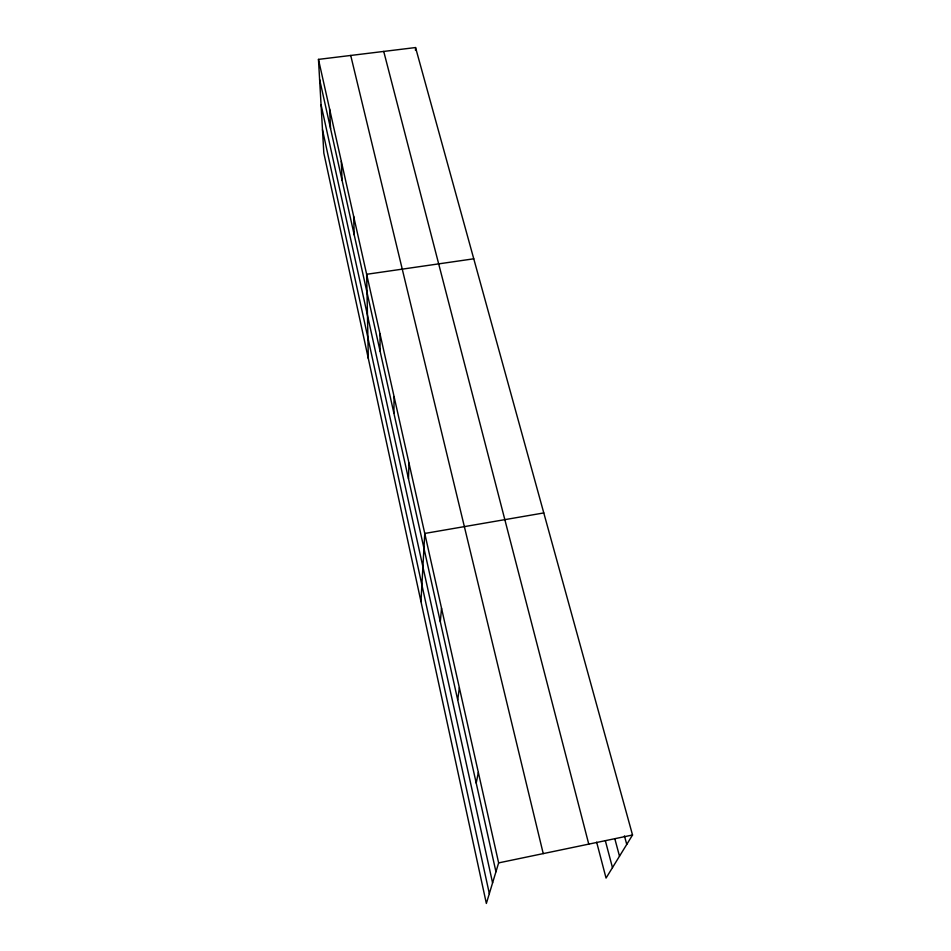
<?xml version="1.0" encoding="UTF-8"?>
<svg xmlns="http://www.w3.org/2000/svg" width="951" height="951" viewBox="0 0 951 951"><rect width="100%" height="100%" fill="white"/><g stroke="black" fill="none" stroke-linecap="round" stroke-linejoin="round"><path stroke-width="1.43" d="M393.904 413.209L394.071 396.579M415.48 50.403L415.551 47.55L318.466 59.39L323.815 153.016L486.353 903.45L498.633 862.89L318.466 59.39M408.502 478.793L408.966 463.03M420.972 601.591L424.764 533.452L543.794 512.934M440.313 621.776L441.526 608.212M457.716 699.936L459.357 687.716M476.213 783.089L478.341 772.426M415.551 47.55L632.534 835.014L606.049 878.07L596.657 842.182M498.633 862.89L632.534 835.014M473.764 258.803L366.646 274.292L368.322 358.491M624.438 835.893L626.757 844.417M614.893 839.02L619.505 856.197M605.323 840.648L612.468 867.621M383.728 51.425L588.764 844.131M350.717 55.455L543.235 853.606M319.595 79.337L495.946 871.758M321.058 104.741L492.582 882.861M322.484 129.764L489.337 893.619M329.593 109.02L330.568 128.611M341.302 161.242L342.087 180.405M353.641 216.257L354.224 234.909M379.984 333.765L380.091 351.169"/></g></svg>
